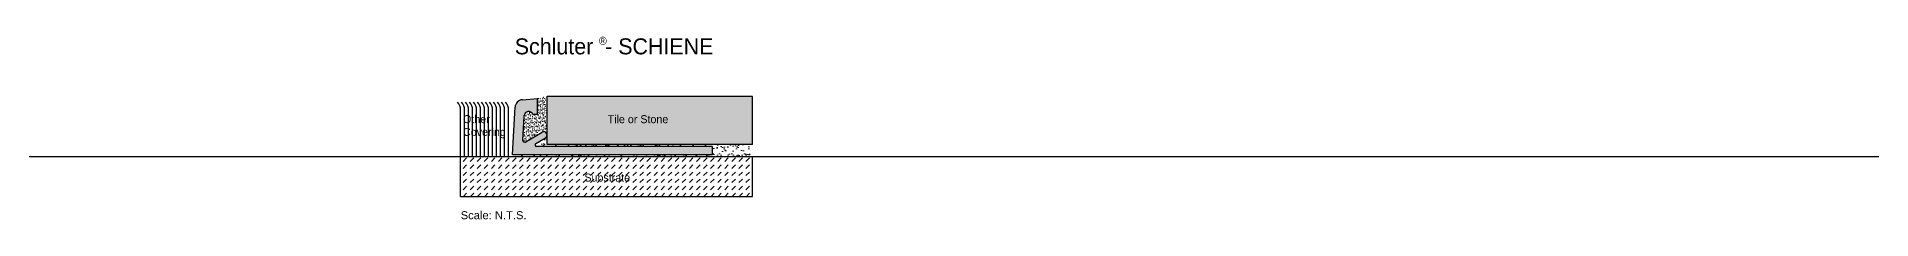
# Model space of a CAD drawing. Header units: inches. Extents: x -272 to 9, y 8 to 62.
# Drawn here: x -50.09 to -41.07, y 52.11 to 53.01 of the extents above; entities that cross this region are included whole.
import ezdxf

# ---------------------------------------------------------------- set-up
doc = ezdxf.new("R2010")
doc.units = ezdxf.units.IN
doc.header["$LTSCALE"] = 0.75
doc.header["$MEASUREMENT"] = 0
for name, color, linetype in [('1', 1, 'Continuous'), ('INSTALLATION', 7, 'Continuous'), ('SCHLÜTER-SCHIENE-60-PROFILE', 7, 'Continuous'), ('TEXT', 7, 'Continuous')]:
    doc.layers.add(name, color=color, linetype=linetype)
doc.layers.add('HATCH', color=249, linetype='Continuous', lineweight=15)

msp = doc.modelspace()

# ---------------------------------------------------------------- hatches: boundary and pattern name
at = {"layer": 'HATCH', "linetype": 'Continuous'}
h = msp.add_hatch(color=7, dxfattribs=at)
h.dxf.hatch_style = 1
h.paths.add_polyline_path([(-47.6951, 52.6159), (-47.695, 52.618, -0.817845), (-47.653, 52.6242), (-47.6298, 52.6242), (-47.6298, 52.703), (-47.7043, 52.6964, 0.373885), (-47.7401, 52.6593), (-47.7523, 52.4274), (-46.7681, 52.4274), (-46.7681, 52.4667), (-47.6344, 52.4667, -0.767327), (-47.6383, 52.4814), (-47.5905, 52.509, 0.414214), (-47.5847, 52.5305, 0.414214), (-47.6062, 52.5363), (-47.6896, 52.4882, -0.594937), (-47.7014, 52.4954)])
h = msp.add_hatch(dxfattribs=at)
h.set_pattern_fill('AR-SAND,_O', color=9, scale=0.007874)
h.set_pattern_definition([(37.5, (-47.752302, 52.427363), (-0.000496, 0.0151718), [0, -0.0119685, 0, -0.0133858, 0, -0.01279525]), (7.5, (-47.752302, 52.427363), (0.0139352, 0.0222216), [0, -0.0064567, 0, -0.0107874, 0, -0.00413385]), (327.5, (-47.761987, 52.427363), (0.02452075, 4.456e-05), [0, -0.003937, 0, -0.0141732, 0, -0.0185039]), (317.5, (-47.761987, 52.427363), (0.0236702, 0.0069108), [0, -0.0019685, 0, -0.0092913, 0, -0.0106299])])
h.paths.add_polyline_path([(-47.5826, 52.7128), (-47.6298, 52.703), (-47.6298, 52.6242), (-47.653, 52.6242, 0.817845), (-47.695, 52.618), (-47.6951, 52.6159), (-47.7014, 52.4954, 0.594937), (-47.6896, 52.4882), (-47.6062, 52.5363, -0.414214), (-47.5847, 52.5305, -0.131652), (-47.5826, 52.5227)])
h = msp.add_hatch(color=9, dxfattribs=at)
h.dxf.hatch_style = 1
h.paths.add_polyline_path([(-46.5712, 52.7128), (-47.5826, 52.7128), (-47.5826, 52.4766), (-46.5712, 52.4766)])
h = msp.add_hatch(dxfattribs=at)
h.set_pattern_fill('AR-SAND,_O', color=9, scale=0.019685)
h.set_pattern_definition([(37.5, (-47.752302, 52.427363), (-0.00124, 0.0379295), [0, -0.0299212, 0, -0.0334645, 0, -0.0319881]), (7.5, (-47.7523, 52.427363), (0.034838, 0.055554), [0, -0.0161417, 0, -0.02696845, 0, -0.0103346]), (327.5, (-47.776515, 52.427363), (0.0613019, 0.0001114), [0, -0.0098425, 0, -0.035433, 0, -0.04625975]), (317.5, (-47.776515, 52.42736), (0.0591756, 0.017277), [0, -0.00492125, 0, -0.0232283, 0, -0.02657475])])
h.paths.add_polyline_path([(-46.5712, 52.4766), (-47.5826, 52.4766), (-47.5826, 52.5227, -0.267949), (-47.5905, 52.509), (-47.6383, 52.4814, 0.767327), (-47.6344, 52.4667), (-46.7681, 52.4667), (-46.7681, 52.4274), (-47.7523, 52.4274), (-47.772, 52.4175), (-46.5712, 52.4175)])
h = msp.add_hatch(dxfattribs=at)
h.set_pattern_fill('DASH,_O', scale=0.19685, angle=45)
h.set_pattern_definition([(45, (-47.752302, 52.427363), (2e-18, 0.0347985), [0.02460625, -0.02460625])])
h.paths.add_polyline_path([(-46.5712, 52.4175), (-48.0082, 52.4175), (-48.0082, 52.2207), (-46.5712, 52.2207)])
h.paths.add_polyline_path([(-47.4068, 52.2825), (-47.1558, 52.2825), (-47.1558, 52.3436), (-47.4068, 52.3436)], flags=24)

# ---------------------------------------------------------------- linework, layer by layer
at = {"layer": '1'}
msp.add_line((-90.7688, 52.4175), (8.6402, 52.4175), dxfattribs=at)
at = {"layer": 'INSTALLATION', "color": 1, "linetype": 'Continuous'}
for p, q in [((-48.0082, 52.2207), (-48.0082, 52.6452)), ((-47.9885, 52.4175), (-47.9885, 52.6452)), ((-47.9688, 52.4175), (-47.9688, 52.6452)), ((-47.9492, 52.4175), (-47.9492, 52.6452)), ((-47.9295, 52.4175), (-47.9295, 52.6452)), ((-47.9098, 52.4175), (-47.9098, 52.6452)), ((-47.8901, 52.4175), (-47.8901, 52.6452)), ((-47.8704, 52.4175), (-47.8704, 52.6452)), ((-47.8507, 52.4175), (-47.8507, 52.6452)), ((-47.831, 52.4175), (-47.831, 52.6452)), ((-47.8114, 52.4175), (-47.8114, 52.6452)), ((-47.7917, 52.4175), (-47.7917, 52.6452)), ((-47.772, 52.4175), (-47.772, 52.6452)), ((-46.5712, 52.7128), (-47.5826, 52.7128)), ((-47.5826, 52.4766), (-47.5826, 52.7128)), ((-46.5712, 52.4766), (-46.5712, 52.7128)), ((-46.5712, 52.4766), (-47.5826, 52.4766)), ((-48.0082, 52.4175), (-46.5712, 52.4175)), ((-46.5712, 52.2207), (-46.5712, 52.4175)), ((-48.0082, 52.2207), (-46.5712, 52.2207))]:
    msp.add_line(p, q, dxfattribs=at)
for centre in [(-48.0673, 52.6452), (-48.0476, 52.6452), (-48.0279, 52.6452), (-48.0082, 52.6452), (-47.9885, 52.6452), (-47.9688, 52.6452), (-47.9492, 52.6452), (-47.9295, 52.6452), (-47.9098, 52.6452), (-47.8901, 52.6452), (-47.8704, 52.6452), (-47.8507, 52.6452), (-47.831, 52.6452)]:
    msp.add_arc(centre, 0.0591, 0, 41.81031, dxfattribs=at)
at = {"layer": 'SCHLÜTER-SCHIENE-60-PROFILE', "color": 7, "linetype": 'Continuous'}
for p, q in [((-47.7523, 52.4274), (-47.7401, 52.6593)), ((-47.7043, 52.6964), (-47.6298, 52.703)), ((-47.6298, 52.6242), (-47.6298, 52.703)), ((-47.7014, 52.4954), (-47.6951, 52.6159)), ((-47.6951, 52.6159), (-47.695, 52.618)), ((-47.6298, 52.6242), (-47.653, 52.6242)), ((-47.6896, 52.4882), (-47.6062, 52.5363)), ((-47.6383, 52.4814), (-47.5905, 52.509)), ((-46.7681, 52.4667), (-47.6344, 52.4667)), ((-46.7681, 52.4274), (-46.7681, 52.4667)), ((-47.7523, 52.4274), (-46.7681, 52.4274))]:
    msp.add_line(p, q, dxfattribs=at)
for centre, radius, start, end in [((-47.7008, 52.6572), 0.0394, 95, 177), ((-47.6734, 52.6168), 0.0217, 19.88857, 177), ((-47.5984, 52.5227), 0.0157, 30, 120), ((-47.6936, 52.495), 0.00787, 177, 300), ((-47.6344, 52.4746), 0.00787, 120, 270), ((-47.5984, 52.5227), 0.0157, 300, 30)]:
    msp.add_arc(centre, radius, start, end, dxfattribs=at)

# ---------------------------------------------------------------- texts
for s, height, p in [('Schluter  - SCHIENE', 0.07874, (-47.7415, 52.9196)), ('®', 0.0394, (-47.3277, 52.9667))]:
    msp.add_text(s, height=height, dxfattribs=at).set_placement(p)
at = {"layer": 'SCHLÜTER-SCHIENE-60-PROFILE', "color": 7, "linetype": 'Continuous', "insert": (-48.0076, 52.1476), "char_height": 0.03937, "width": 1.35026, "attachment_point": 1}
msp.add_mtext('{\\fArial|b0|i0|c0|p32;Scale: N.T.S.}', dxfattribs=at)
at = {"layer": 'TEXT', "color": 7, "linetype": 'Continuous'}
for s, p in [('Other', (-47.9964, 52.5812)), ('Covering', (-47.9964, 52.518)), ('Tile or Stone', (-47.2846, 52.5809)), ('Substrate', (-47.3991, 52.2934))]:
    msp.add_text(s, height=0.03937, dxfattribs=at).set_placement(p)

doc.saveas('drawing.dxf')
